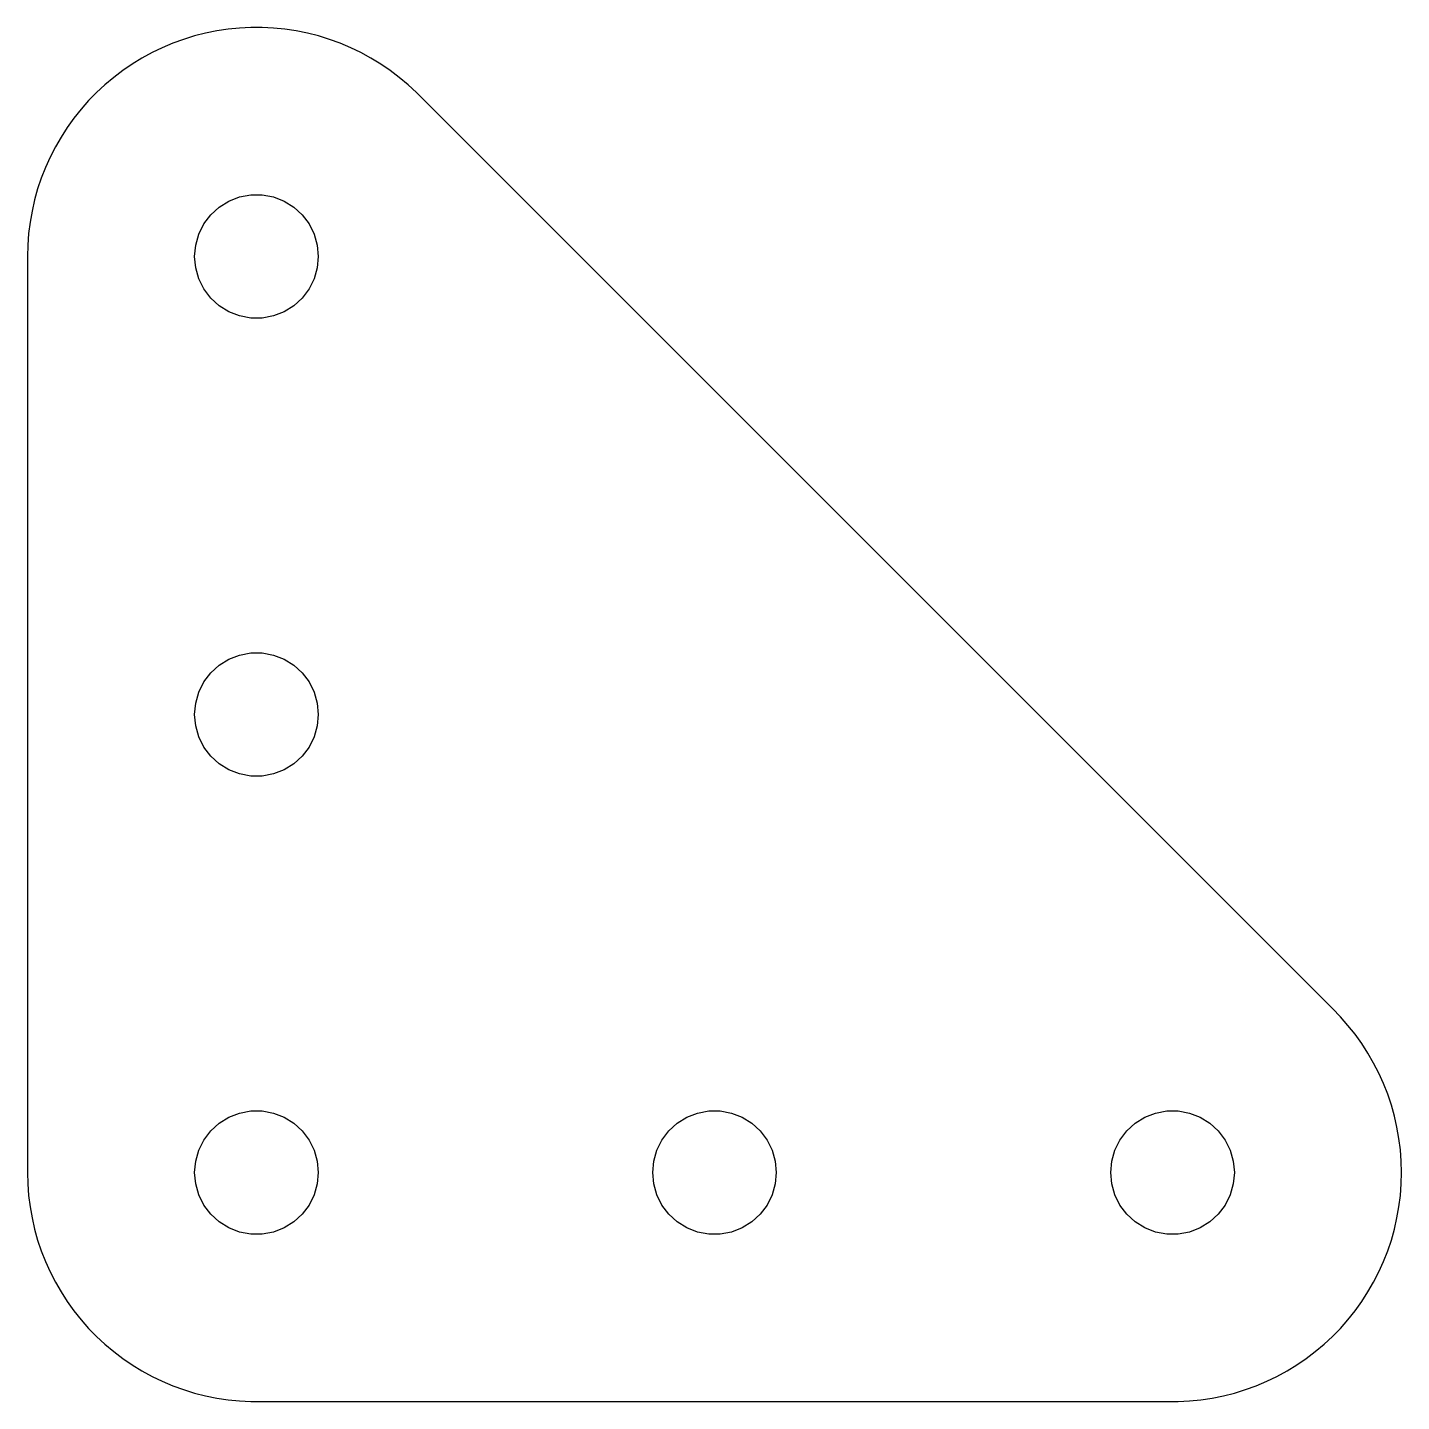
# Model space of a CAD drawing. Header units: metres. Extents: x -10 to 50, y -10 to 50.
import ezdxf

# ---------------------------------------------------------------- set-up
doc = ezdxf.new("R2010")
doc.units = ezdxf.units.M

msp = doc.modelspace()

# ---------------------------------------------------------------- linework, layer by layer
for p, q in [((-1.73648, 49.8481), (-2.2252, 49.7493)), ((-1.24342, 49.9224), (-1.73648, 49.8481)), ((-0.747299, 49.972), (-1.24342, 49.9224)), ((-0.249298, 49.9969), (-0.747299, 49.972)), ((0.249298, 49.9969), (-0.249298, 49.9969)), ((0.747299, 49.972), (0.249298, 49.9969)), ((1.24342, 49.9224), (0.747299, 49.972)), ((1.73648, 49.8481), (1.24342, 49.9224)), ((2.2252, 49.7493), (1.73648, 49.8481)), ((-3.6534, 49.3087), (-4.11287, 49.1151)), ((-3.18486, 49.4793), (-3.6534, 49.3087)), ((-2.7084, 49.6262), (-3.18486, 49.4793)), ((-2.2252, 49.7493), (-2.7084, 49.6262)), ((2.7084, 49.6262), (2.2252, 49.7493)), ((3.18486, 49.4793), (2.7084, 49.6262)), ((3.6534, 49.3087), (3.18486, 49.4793)), ((4.11287, 49.1151), (3.6534, 49.3087)), ((-5, 48.6602), (-5.42546, 48.4003)), ((-4.5621, 48.8987), (-5, 48.6602)), ((-4.11287, 49.1151), (-4.5621, 48.8987)), ((4.5621, 48.8987), (4.11287, 49.1151)), ((4.99998, 48.6602), (4.5621, 48.8987)), ((5.42546, 48.4003), (4.99998, 48.6602)), ((-5.83743, 48.1194), (-6.23489, 47.8183)), ((-5.42546, 48.4003), (-5.83743, 48.1194)), ((5.83743, 48.1194), (5.42546, 48.4003)), ((6.23489, 47.8183), (5.83743, 48.1194)), ((-6.61685, 47.4978), (-6.98236, 47.1587)), ((-6.23489, 47.8183), (-6.61685, 47.4978)), ((6.61685, 47.4978), (6.23489, 47.8183)), ((6.98236, 47.1587), (6.61685, 47.4978)), ((-7.33051, 46.8017), (-7.66043, 46.4279)), ((-6.98236, 47.1587), (-7.33051, 46.8017)), ((46.9824, 7.15866), (6.98236, 47.1587)), ((-7.66043, 46.4279), (-7.97131, 46.038)), ((-8.26237, 45.6332), (-8.5329, 45.2143)), ((-7.97131, 46.038), (-8.26237, 45.6332)), ((-8.5329, 45.2143), (-8.78221, 44.7825)), ((-8.78221, 44.7825), (-9.00967, 44.3388)), ((-9.21475, 43.8843), (-9.39691, 43.4202)), ((-9.00967, 44.3388), (-9.21475, 43.8843)), ((-9.39691, 43.4202), (-9.55573, 42.9475)), ((-9.55573, 42.9475), (-9.69077, 42.4676)), ((-0.738876, 42.5969), (-0.249115, 42.6885)), ((-0.249115, 42.6885), (0.249115, 42.6885)), ((0.249115, 42.6885), (0.738876, 42.5969)), ((-9.69077, 42.4676), (-9.80171, 41.9815)), ((-1.99532, 41.819), (-1.62711, 42.1546)), ((-1.62711, 42.1546), (-1.20349, 42.4169)), ((-1.20349, 42.4169), (-0.738876, 42.5969)), ((0.738876, 42.5969), (1.20349, 42.4169)), ((1.20349, 42.4169), (1.62711, 42.1546)), ((1.62711, 42.1546), (1.99532, 41.819)), ((-9.88831, 41.4904), (-9.9503, 40.9957)), ((-9.80171, 41.9815), (-9.88831, 41.4904)), ((-2.51767, 40.9753), (-2.29558, 41.4214)), ((-2.29558, 41.4214), (-1.99532, 41.819)), ((1.99532, 41.819), (2.29558, 41.4214)), ((2.29558, 41.4214), (2.51767, 40.9753)), ((-9.9503, 40.9957), (-9.98756, 40.4985)), ((-2.65402, 40.4961), (-2.51767, 40.9753)), ((2.51767, 40.9753), (2.65402, 40.4961)), ((-9.98756, 40.4985), (-10, 40)), ((-2.7, 40), (-2.65402, 40.4961)), ((2.65402, 40.4961), (2.7, 40)), ((-10, 40), (-10, 0)), ((-2.65402, 39.5039), (-2.7, 40)), ((2.7, 40), (2.65402, 39.5039)), ((-2.51767, 39.0246), (-2.65402, 39.5039)), ((-2.29558, 38.5786), (-2.51767, 39.0246)), ((2.51767, 39.0246), (2.29558, 38.5786)), ((2.65402, 39.5039), (2.51767, 39.0246)), ((-1.99532, 38.181), (-2.29558, 38.5786)), ((2.29558, 38.5786), (1.99532, 38.181)), ((-1.62711, 37.8454), (-1.99532, 38.181)), ((-1.20349, 37.5831), (-1.62711, 37.8454)), ((1.62711, 37.8454), (1.20349, 37.5831)), ((1.99532, 38.181), (1.62711, 37.8454)), ((-0.738876, 37.4031), (-1.20349, 37.5831)), ((-0.249115, 37.3115), (-0.738876, 37.4031)), ((0.249115, 37.3115), (-0.249115, 37.3115)), ((0.738876, 37.4031), (0.249115, 37.3115)), ((1.20349, 37.5831), (0.738876, 37.4031)), ((-1.62711, 22.1546), (-1.20349, 22.4169)), ((-1.20349, 22.4169), (-0.738876, 22.5969)), ((-0.738876, 22.5969), (-0.249115, 22.6885)), ((-0.249115, 22.6885), (0.249115, 22.6885)), ((0.249115, 22.6885), (0.738876, 22.5969)), ((0.738876, 22.5969), (1.20349, 22.4169)), ((1.20349, 22.4169), (1.62711, 22.1546)), ((-2.29558, 21.4214), (-1.99532, 21.819)), ((-1.99532, 21.819), (-1.62711, 22.1546)), ((1.62711, 22.1546), (1.99532, 21.819)), ((1.99532, 21.819), (2.29558, 21.4214)), ((-2.51767, 20.9753), (-2.29558, 21.4214)), ((2.29558, 21.4214), (2.51767, 20.9753)), ((-2.7, 20), (-2.65402, 20.4961)), ((-2.65402, 20.4961), (-2.51767, 20.9753)), ((2.51767, 20.9753), (2.65402, 20.4961)), ((2.65402, 20.4961), (2.7, 20)), ((-2.65402, 19.5039), (-2.7, 20)), ((2.7, 20), (2.65402, 19.5039)), ((-2.51767, 19.0246), (-2.65402, 19.5039)), ((2.65402, 19.5039), (2.51767, 19.0246)), ((-2.29558, 18.5786), (-2.51767, 19.0246)), ((2.51767, 19.0246), (2.29558, 18.5786)), ((-1.99532, 18.181), (-2.29558, 18.5786)), ((-1.62711, 17.8454), (-1.99532, 18.181)), ((1.99532, 18.181), (1.62711, 17.8454)), ((2.29558, 18.5786), (1.99532, 18.181)), ((-1.20349, 17.5831), (-1.62711, 17.8454)), ((-0.738876, 17.4031), (-1.20349, 17.5831)), ((-0.249115, 17.3115), (-0.738876, 17.4031)), ((0.738876, 17.4031), (0.249115, 17.3115)), ((1.20349, 17.5831), (0.738876, 17.4031)), ((1.62711, 17.8454), (1.20349, 17.5831)), ((0.249115, 17.3115), (-0.249115, 17.3115)), ((47.3305, 6.80173), (46.9824, 7.15866)), ((47.6604, 6.42787), (47.3305, 6.80173)), ((47.9713, 6.03804), (47.6604, 6.42787)), ((48.2624, 5.63319), (47.9713, 6.03804)), ((48.5329, 5.21434), (48.2624, 5.63319)), ((48.7822, 4.78253), (48.5329, 5.21434)), ((49.0097, 4.33884), (48.7822, 4.78253)), ((49.2148, 3.88434), (49.0097, 4.33884)), ((49.3969, 3.4202), (49.2148, 3.88434)), ((49.5557, 2.94754), (49.3969, 3.4202)), ((-1.62711, 2.15463), (-1.20349, 2.41693)), ((-1.20349, 2.41693), (-0.738876, 2.59692)), ((-0.738876, 2.59692), (-0.249115, 2.68848)), ((-0.249115, 2.68848), (0.249115, 2.68848)), ((0.249115, 2.68848), (0.738876, 2.59692)), ((0.738876, 2.59692), (1.20349, 2.41693)), ((1.20349, 2.41693), (1.62711, 2.15463)), ((18.3729, 2.15463), (18.7965, 2.41693)), ((18.7965, 2.41693), (19.2611, 2.59692)), ((19.2611, 2.59692), (19.7509, 2.68848)), ((19.7509, 2.68848), (20.2491, 2.68848)), ((20.2491, 2.68848), (20.7389, 2.59692)), ((20.7389, 2.59692), (21.2035, 2.41693)), ((21.2035, 2.41693), (21.6271, 2.15463)), ((38.3729, 2.15463), (38.7965, 2.41693)), ((38.7965, 2.41693), (39.2611, 2.59692)), ((39.2611, 2.59692), (39.7509, 2.68848)), ((39.7509, 2.68848), (40.2491, 2.68848)), ((40.2491, 2.68848), (40.7389, 2.59692)), ((40.7389, 2.59692), (41.2035, 2.41693)), ((41.2035, 2.41693), (41.6271, 2.15463)), ((49.6908, 2.46756), (49.5557, 2.94754)), ((49.8017, 1.98146), (49.6908, 2.46756)), ((-2.29558, 1.42136), (-1.99532, 1.81897)), ((-1.99532, 1.81897), (-1.62711, 2.15463)), ((1.62711, 2.15463), (1.99532, 1.81897)), ((1.99532, 1.81897), (2.29558, 1.42136)), ((17.7044, 1.42136), (18.0047, 1.81897)), ((18.0047, 1.81897), (18.3729, 2.15463)), ((21.6271, 2.15463), (21.9953, 1.81897)), ((21.9953, 1.81897), (22.2956, 1.42136)), ((37.7044, 1.42136), (38.0047, 1.81897)), ((38.0047, 1.81897), (38.3729, 2.15463)), ((41.6271, 2.15463), (41.9953, 1.81897)), ((41.9953, 1.81897), (42.2956, 1.42136)), ((49.8883, 1.49042), (49.8017, 1.98146)), ((-2.51767, 0.975342), (-2.29558, 1.42136)), ((2.29558, 1.42136), (2.51767, 0.975342)), ((17.4823, 0.975342), (17.7044, 1.42136)), ((22.2956, 1.42136), (22.5177, 0.975342)), ((37.4823, 0.975342), (37.7044, 1.42136)), ((42.2956, 1.42136), (42.5177, 0.975342)), ((49.9503, 0.995667), (49.8883, 1.49042)), ((-2.65402, 0.496109), (-2.51767, 0.975342)), ((2.51767, 0.975342), (2.65402, 0.496109)), ((17.346, 0.496109), (17.4823, 0.975342)), ((22.5177, 0.975342), (22.654, 0.496109)), ((37.346, 0.496109), (37.4823, 0.975342)), ((42.5177, 0.975342), (42.654, 0.496109)), ((49.9876, 0.498444), (49.9503, 0.995667)), ((-10, 0), (-9.98756, -0.498444)), ((-2.7, 0), (-2.65402, 0.496109)), ((-2.65402, -0.496109), (-2.7, 0)), ((2.65402, 0.496109), (2.7, 0)), ((2.7, 0), (2.65402, -0.496109)), ((17.3, 0), (17.346, 0.496109)), ((17.346, -0.496109), (17.3, 0)), ((22.654, 0.496109), (22.7, 0)), ((22.7, 0), (22.654, -0.496109)), ((37.3, 0), (37.346, 0.496109)), ((37.346, -0.496109), (37.3, 0)), ((42.654, 0.496109), (42.7, 0)), ((42.7, 0), (42.654, -0.496109)), ((50, 0), (49.9876, 0.498444)), ((49.9876, -0.498444), (50, 0)), ((-9.98756, -0.498444), (-9.9503, -0.995667)), ((-2.51767, -0.975342), (-2.65402, -0.496109)), ((2.65402, -0.496109), (2.51767, -0.975342)), ((17.4823, -0.975342), (17.346, -0.496109)), ((22.654, -0.496109), (22.5177, -0.975342)), ((37.4823, -0.975342), (37.346, -0.496109)), ((42.654, -0.496109), (42.5177, -0.975342)), ((49.9503, -0.995667), (49.9876, -0.498444)), ((-9.9503, -0.995667), (-9.88831, -1.49042)), ((-2.29558, -1.42136), (-2.51767, -0.975342)), ((2.51767, -0.975342), (2.29558, -1.42136)), ((17.7044, -1.42136), (17.4823, -0.975342)), ((22.5177, -0.975342), (22.2956, -1.42136)), ((37.7044, -1.42136), (37.4823, -0.975342)), ((42.5177, -0.975342), (42.2956, -1.42136)), ((49.8883, -1.49042), (49.9503, -0.995667)), ((-9.88831, -1.49042), (-9.80171, -1.98146)), ((-1.99532, -1.81897), (-2.29558, -1.42136)), ((2.29558, -1.42136), (1.99532, -1.81897)), ((18.0047, -1.81897), (17.7044, -1.42136)), ((22.2956, -1.42136), (21.9953, -1.81897)), ((38.0047, -1.81897), (37.7044, -1.42136)), ((42.2956, -1.42136), (41.9953, -1.81897)), ((49.8017, -1.98146), (49.8883, -1.49042)), ((-9.80171, -1.98146), (-9.69077, -2.46756)), ((-1.62711, -2.15463), (-1.99532, -1.81897)), ((-1.20349, -2.41693), (-1.62711, -2.15463)), ((1.62711, -2.15463), (1.20349, -2.41693)), ((1.99532, -1.81897), (1.62711, -2.15463)), ((18.3729, -2.15463), (18.0047, -1.81897)), ((18.7965, -2.41693), (18.3729, -2.15463)), ((21.6271, -2.15463), (21.2035, -2.41693)), ((21.9953, -1.81897), (21.6271, -2.15463)), ((38.3729, -2.15463), (38.0047, -1.81897)), ((38.7965, -2.41693), (38.3729, -2.15463)), ((41.6271, -2.15463), (41.2035, -2.41693)), ((41.9953, -1.81897), (41.6271, -2.15463)), ((49.6908, -2.46756), (49.8017, -1.98146)), ((-9.69077, -2.46756), (-9.55573, -2.94754)), ((-9.55573, -2.94754), (-9.39691, -3.4202)), ((-0.738876, -2.59692), (-1.20349, -2.41693)), ((-0.249115, -2.68848), (-0.738876, -2.59692)), ((0.249115, -2.68848), (-0.249115, -2.68848)), ((0.738876, -2.59692), (0.249115, -2.68848)), ((1.20349, -2.41693), (0.738876, -2.59692)), ((19.2611, -2.59692), (18.7965, -2.41693)), ((19.7509, -2.68848), (19.2611, -2.59692)), ((20.2491, -2.68848), (19.7509, -2.68848)), ((20.7389, -2.59692), (20.2491, -2.68848)), ((21.2035, -2.41693), (20.7389, -2.59692)), ((39.2611, -2.59692), (38.7965, -2.41693)), ((39.7509, -2.68848), (39.2611, -2.59692)), ((40.2491, -2.68848), (39.7509, -2.68848)), ((40.7389, -2.59692), (40.2491, -2.68848)), ((41.2035, -2.41693), (40.7389, -2.59692)), ((49.3969, -3.4202), (49.5557, -2.94754)), ((49.5557, -2.94754), (49.6908, -2.46756)), ((-9.39691, -3.4202), (-9.21475, -3.88434)), ((49.2148, -3.88434), (49.3969, -3.4202)), ((-9.21475, -3.88434), (-9.00967, -4.33884)), ((49.0097, -4.33884), (49.2148, -3.88434)), ((-9.00967, -4.33884), (-8.78221, -4.78253)), ((-8.78221, -4.78253), (-8.5329, -5.21434)), ((48.5329, -5.21434), (48.7822, -4.78253)), ((48.7822, -4.78253), (49.0097, -4.33884)), ((-8.5329, -5.21434), (-8.26237, -5.63319)), ((48.2624, -5.63319), (48.5329, -5.21434)), ((-8.26237, -5.63319), (-7.97131, -6.03804)), ((47.9713, -6.03804), (48.2624, -5.63319)), ((-7.97131, -6.03804), (-7.66043, -6.42787)), ((-7.66043, -6.42787), (-7.33051, -6.80173)), ((47.3305, -6.80173), (47.6604, -6.42787)), ((47.6604, -6.42787), (47.9713, -6.03804)), ((-7.33051, -6.80173), (-6.98236, -7.15866)), ((-6.98236, -7.15866), (-6.61685, -7.4978)), ((46.6169, -7.4978), (46.9824, -7.15866)), ((46.9824, -7.15866), (47.3305, -6.80173)), ((-6.61685, -7.4978), (-6.23489, -7.81831)), ((46.2349, -7.81831), (46.6169, -7.4978)), ((-6.23489, -7.81831), (-5.83743, -8.11937)), ((-5.83743, -8.11937), (-5.42546, -8.40025)), ((45.4255, -8.40025), (45.8374, -8.11937)), ((45.8374, -8.11937), (46.2349, -7.81831)), ((-5.42546, -8.40025), (-4.99998, -8.66025)), ((-4.99998, -8.66025), (-4.5621, -8.89871)), ((-4.5621, -8.89871), (-4.11287, -9.11505)), ((44.1129, -9.11505), (44.5621, -8.89871)), ((44.5621, -8.89871), (45, -8.66025)), ((45, -8.66025), (45.4255, -8.40025)), ((-4.11287, -9.11505), (-3.6534, -9.30873)), ((-3.6534, -9.30873), (-3.18486, -9.47926)), ((-3.18486, -9.47926), (-2.7084, -9.62624)), ((42.7084, -9.62624), (43.1849, -9.47926)), ((43.1849, -9.47926), (43.6534, -9.30873)), ((43.6534, -9.30873), (44.1129, -9.11505)), ((-2.7084, -9.62624), (-2.2252, -9.74927)), ((-2.2252, -9.74927), (-1.73648, -9.84807)), ((-1.73648, -9.84807), (-1.24342, -9.92238)), ((-1.24342, -9.92238), (-0.747299, -9.97203)), ((-0.747299, -9.97203), (-0.249298, -9.99689)), ((-0.249298, -9.99689), (40.2493, -9.99689)), ((40.2493, -9.99689), (40.7473, -9.97203)), ((40.7473, -9.97203), (41.2434, -9.92238)), ((41.2434, -9.92238), (41.7365, -9.84807)), ((41.7365, -9.84807), (42.2252, -9.74927)), ((42.2252, -9.74927), (42.7084, -9.62624))]:
    msp.add_line(p, q)

doc.saveas('drawing.dxf')
